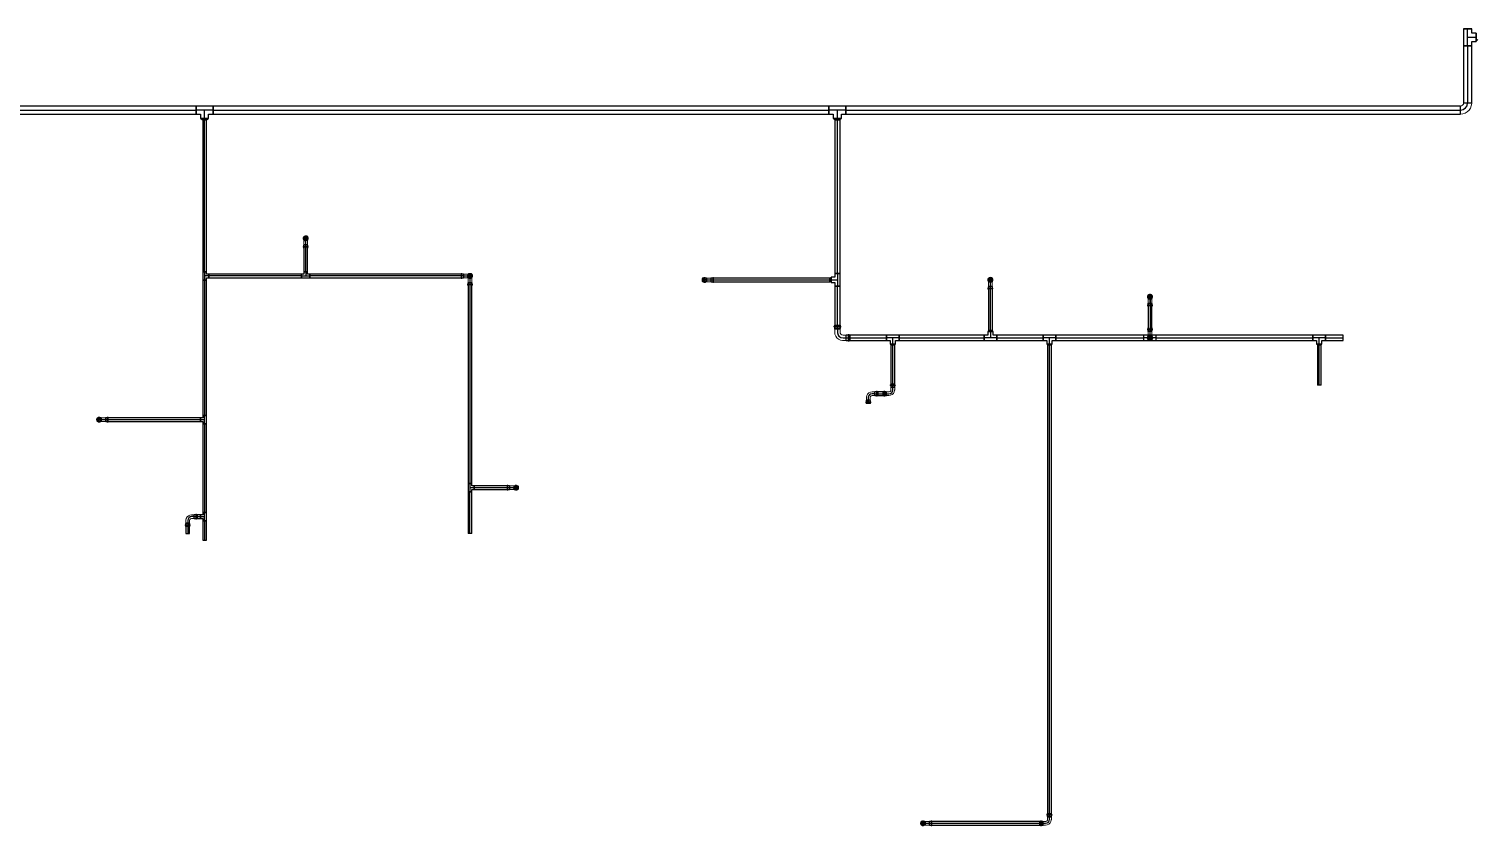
# Model space of a CAD drawing. Header units: inches. Extents: x -3326 to -5, y 8 to 1238.
# Drawn here: x -791 to -276, y 17 to 301 of the extents above; entities that cross this region are included whole.
import ezdxf

# ---------------------------------------------------------------- set-up
doc = ezdxf.new("R2010")
doc.units = ezdxf.units.IN
doc.header["$MEASUREMENT"] = 0
doc.layers.add('P-PIPE', color=3, linetype='Continuous', lineweight=9)
doc.layers.add('X - REF - FP', color=7, linetype='Continuous', true_color=0xb90000)

# ---------------------------------------------------------------- blocks, each defined once
blk = doc.blocks.new('Elbow - Welded - Generic - Standard-1127339-THIRD LEVEL')
at = {"layer": 'P-PIPE'}
for p, q in [((-2.52, -1.44), (-2.52, 1.44)), ((-2.52, 1.44), (-2.52, -1.44)), ((1.44, 2.52), (-1.44, 2.52)), ((-1.44, 2.52), (1.44, 2.52))]:
    blk.add_line(p, q, dxfattribs=at)
at = {"layer": 'P-PIPE', "flags": 128}
for points in [[(-1.44, 2.52), (-1.53, 2.08), (-1.79, 1.72), (-2.18, 1.49), (-2.52, 1.44)], [(-2.52, -1.44), (-1.67, -1.34), (-0.85, -1.07), (-0.12, -0.62), (0.51, -0.03), (0.99, 0.68), (1.3, 1.48), (1.43, 2.33), (1.44, 2.52)]]:
    blk.add_lwpolyline(points, dxfattribs=at)
blk = doc.blocks.new('Victaulic-VicPress316-Elbow 90-45deg Style P568_P571 - Standard-523083-THIRD LEVEL')
at = {"layer": 'P-PIPE'}
for p, q in [((-3178.39, 1232.42), (-3178.39, 1231.96)), ((-3178.39, 1231.67), (-3178.39, 1231.33)), ((-3178.28, 1233.46), (-3178.28, 1232.52)), ((-3178.28, 1232.63), (-3178.28, 1231.33)), ((-3178.28, 1232.52), (-3177.63, 1232.52)), ((-3177.63, 1232.52), (-3178.28, 1232.52)), ((-3177.63, 1234.85), (-3177.63, 1234.85)), ((-3177.63, 1233.46), (-3177.63, 1234.85)), ((-3177.63, 1233.46), (-3177.63, 1232.52)), ((-3177.63, 1232.63), (-3177.63, 1232.63)), ((-3177.63, 1232.63), (-3177.63, 1232.63)), ((-3177.63, 1232.52), (-3176.97, 1232.52)), ((-3176.97, 1232.52), (-3177.63, 1232.52)), ((-3177.63, 1231.96), (-3177.63, 1231.96)), ((-3177.63, 1231.96), (-3177.63, 1231.96)), ((-3177.63, 1231.67), (-3177.63, 1231.67)), ((-3177.63, 1231.67), (-3177.63, 1231.67)), ((-3177.63, 1231.33), (-3177.63, 1231.33)), ((-3177.63, 1231.33), (-3177.63, 1231.33)), ((-3177.63, 1231.33), (-3177.63, 1231.33)), ((-3177.63, 1231.33), (-3177.63, 1231.33)), ((-3176.97, 1232.52), (-3176.97, 1233.46)), ((-3176.97, 1231.33), (-3176.97, 1232.63)), ((-3176.86, 1231.96), (-3176.86, 1232.42)), ((-3176.86, 1231.33), (-3176.86, 1231.67))]:
    blk.add_line(p, q, dxfattribs=at)
at = {"layer": 'P-PIPE', "flags": 128}
for points in [[(-3177.63, 1235.77), (-3178.02, 1235.67), (-3178.34, 1235.42), (-3178.52, 1235.05), (-3178.51, 1234.64), (-3178.32, 1234.27), (-3178, 1234.02), (-3177.63, 1233.94)], [(-3178.39, 1231.67), (-3178.51, 1231.74), (-3178.52, 1231.88), (-3178.41, 1231.96), (-3178.39, 1231.96)], [(-3177.63, 1235.62), (-3177.99, 1235.53), (-3178.27, 1235.28), (-3178.39, 1234.92), (-3178.33, 1234.55), (-3178.1, 1234.25), (-3177.76, 1234.1), (-3177.63, 1234.09)], [(-3178.39, 1232.42), (-3178.3, 1232.62), (-3178.28, 1232.63)], [(-3178.39, 1231.96), (-3178.3, 1231.96), (-3178.05, 1231.96), (-3177.69, 1231.96), (-3177.63, 1231.96)], [(-3177.63, 1231.96), (-3177.99, 1231.96), (-3178.27, 1231.96), (-3178.39, 1231.96), (-3178.39, 1231.96)], [(-3178.39, 1231.67), (-3178.3, 1231.67), (-3178.05, 1231.67), (-3177.69, 1231.67), (-3177.63, 1231.67)], [(-3177.63, 1231.67), (-3177.99, 1231.67), (-3178.27, 1231.67), (-3178.39, 1231.67), (-3178.39, 1231.67)], [(-3178.28, 1234.85), (-3178.28, 1234.76), (-3178.28, 1234.5), (-3178.28, 1234.09), (-3178.28, 1233.61), (-3178.28, 1233.46)], [(-3177.63, 1233.94), (-3177.23, 1234.04), (-3176.91, 1234.29), (-3176.73, 1234.66), (-3176.74, 1235.07), (-3176.93, 1235.44), (-3177.25, 1235.69), (-3177.63, 1235.77)], [(-3177.63, 1234.09), (-3177.26, 1234.18), (-3176.98, 1234.43), (-3176.86, 1234.79), (-3176.92, 1235.16), (-3177.15, 1235.46), (-3177.49, 1235.61), (-3177.63, 1235.62)], [(-3176.86, 1231.96), (-3176.95, 1231.96), (-3177.2, 1231.96), (-3177.56, 1231.96), (-3177.63, 1231.96)], [(-3177.63, 1231.96), (-3177.26, 1231.96), (-3176.98, 1231.96), (-3176.86, 1231.96), (-3176.86, 1231.96)], [(-3176.86, 1231.67), (-3176.95, 1231.67), (-3177.2, 1231.67), (-3177.56, 1231.67), (-3177.63, 1231.67)], [(-3177.63, 1231.67), (-3177.26, 1231.67), (-3176.98, 1231.67), (-3176.86, 1231.67), (-3176.86, 1231.67)], [(-3176.97, 1233.46), (-3176.97, 1233.96), (-3176.97, 1234.39), (-3176.97, 1234.7), (-3176.97, 1234.85), (-3176.97, 1234.85)], [(-3176.97, 1232.63), (-3176.86, 1232.44), (-3176.86, 1232.42)], [(-3176.86, 1231.96), (-3176.74, 1231.9), (-3176.73, 1231.76), (-3176.84, 1231.67), (-3176.86, 1231.67)]]:
    blk.add_lwpolyline(points, dxfattribs=at)
at = {"layer": 'P-PIPE'}
for radius, start, end in [(0.766, 90, 270), (0.766, 90, 270), (0.766, 90, 270), (0.658, 90, 270), (0.657, 90, 270), (0.658, 90, 180), (0.658, 180, 270), (0.767, 270, 90), (0.767, 270, 90), (0.767, 270, 90), (0.658, 270, 90), (0.658, 270, 90), (0.658, 0, 90), (0.658, 270, 0)]:
    blk.add_arc((-3177.63, 1234.85), radius, start, end, dxfattribs=at)
blk = doc.blocks.new('Victaulic-VicPress316-Elbow 90-45deg Style P568_P571 - Standard-V2-THIRD LEVEL')
at = {"layer": 'P-PIPE'}
for p, q in [((-3203.05, 732.49), (-3203.05, 732.49)), ((-3203.05, 732.49), (-3203.05, 731.1)), ((-3203.81, 730.05), (-3203.81, 729.6)), ((-3203.81, 729.31), (-3203.81, 728.97)), ((-3203.7, 731.1), (-3203.7, 730.16)), ((-3203.7, 730.27), (-3203.7, 728.97)), ((-3203.05, 730.16), (-3203.7, 730.16)), ((-3203.7, 730.16), (-3203.05, 730.16)), ((-3203.05, 731.1), (-3203.05, 730.16)), ((-3203.05, 730.27), (-3203.05, 730.27)), ((-3203.05, 730.27), (-3203.05, 730.27)), ((-3202.39, 730.16), (-3203.05, 730.16)), ((-3203.05, 730.16), (-3202.39, 730.16)), ((-3203.05, 729.6), (-3203.05, 729.6)), ((-3203.05, 729.6), (-3203.05, 729.6)), ((-3203.05, 729.31), (-3203.05, 729.31)), ((-3203.05, 729.31), (-3203.05, 729.31)), ((-3203.05, 728.97), (-3203.05, 728.97)), ((-3203.05, 728.97), (-3203.05, 728.97)), ((-3203.05, 728.97), (-3203.05, 728.97)), ((-3203.05, 728.97), (-3203.05, 728.97)), ((-3202.39, 730.16), (-3202.39, 731.1)), ((-3202.39, 728.97), (-3202.39, 730.27)), ((-3202.28, 729.6), (-3202.28, 730.05)), ((-3202.28, 728.97), (-3202.28, 729.31))]:
    blk.add_line(p, q, dxfattribs=at)
at = {"layer": 'P-PIPE', "flags": 128}
for points in [[(-3203.05, 733.4), (-3203.45, 733.31), (-3203.76, 733.05), (-3203.94, 732.68), (-3203.93, 732.27), (-3203.75, 731.91), (-3203.42, 731.66), (-3203.05, 731.58)], [(-3203.05, 733.26), (-3203.41, 733.16), (-3203.69, 732.91), (-3203.81, 732.56), (-3203.75, 732.19), (-3203.52, 731.89), (-3203.18, 731.74), (-3203.05, 731.72)], [(-3203.7, 732.49), (-3203.7, 732.4), (-3203.7, 732.13), (-3203.7, 731.73), (-3203.7, 731.24), (-3203.7, 731.1)], [(-3203.05, 731.58), (-3202.65, 731.67), (-3202.33, 731.93), (-3202.15, 732.3), (-3202.16, 732.71), (-3202.35, 733.07), (-3202.67, 733.32), (-3203.05, 733.4)], [(-3203.05, 731.72), (-3202.68, 731.82), (-3202.41, 732.07), (-3202.28, 732.42), (-3202.34, 732.79), (-3202.57, 733.09), (-3202.91, 733.24), (-3203.05, 733.26)], [(-3202.39, 731.1), (-3202.39, 731.6), (-3202.39, 732.03), (-3202.39, 732.34), (-3202.39, 732.48), (-3202.39, 732.49)], [(-3203.81, 729.31), (-3203.93, 729.38), (-3203.94, 729.51), (-3203.83, 729.6), (-3203.81, 729.6)], [(-3203.81, 730.05), (-3203.72, 730.25), (-3203.7, 730.27)], [(-3203.81, 729.6), (-3203.72, 729.6), (-3203.47, 729.6), (-3203.11, 729.6), (-3203.05, 729.6)], [(-3203.05, 729.6), (-3203.41, 729.6), (-3203.69, 729.6), (-3203.81, 729.6), (-3203.81, 729.6)], [(-3203.81, 729.31), (-3203.72, 729.31), (-3203.47, 729.31), (-3203.11, 729.31), (-3203.05, 729.31)], [(-3203.05, 729.31), (-3203.41, 729.31), (-3203.69, 729.31), (-3203.81, 729.31), (-3203.81, 729.31)], [(-3202.28, 729.6), (-3202.37, 729.6), (-3202.62, 729.6), (-3202.98, 729.6), (-3203.05, 729.6)], [(-3203.05, 729.6), (-3202.68, 729.6), (-3202.41, 729.6), (-3202.28, 729.6), (-3202.28, 729.6)], [(-3202.28, 729.31), (-3202.37, 729.31), (-3202.62, 729.31), (-3202.98, 729.31), (-3203.05, 729.31)], [(-3203.05, 729.31), (-3202.68, 729.31), (-3202.41, 729.31), (-3202.28, 729.31), (-3202.28, 729.31)], [(-3202.39, 730.27), (-3202.28, 730.08), (-3202.28, 730.05)], [(-3202.28, 729.6), (-3202.16, 729.53), (-3202.15, 729.39), (-3202.26, 729.31), (-3202.28, 729.31)]]:
    blk.add_lwpolyline(points, dxfattribs=at)
at = {"layer": 'P-PIPE'}
for radius, start, end in [(0.767, 90, 270), (0.767, 90, 270), (0.767, 90, 270), (0.658, 90, 270), (0.658, 90, 270), (0.658, 90, 180), (0.658, 180, 270), (0.766, 270, 90), (0.766, 270, 90), (0.766, 270, 90), (0.658, 270, 90), (0.657, 270, 90), (0.658, 0, 90), (0.658, 270, 0)]:
    blk.add_arc((-3203.05, 732.49), radius, start, end, dxfattribs=at)
blk = doc.blocks.new('Victaulic-VicPress316-Elbow 90-45deg Style P568_P571 - Standard-V1-THIRD LEVEL')
at = {"layer": 'P-PIPE'}
for p, q in [((-3.18, 0.77), (-3.52, 0.77)), ((-3.52, 0.77), (-3.52, -0.77)), ((-3.52, -0.77), (-3.52, 0.77)), ((-2.22, 0.66), (-3.52, 0.66)), ((-3.52, -0.66), (-3.52, 0.66)), ((-3.52, 0.66), (-3.52, -0.66)), ((-3.18, -0.77), (-3.18, 0.77)), ((-3.18, 0.77), (-3.18, -0.77)), ((-2.44, 0.77), (-2.89, 0.77)), ((-2.89, -0.77), (-2.89, 0.77)), ((-2.89, 0.77), (-2.89, -0.77)), ((-1.39, 0.66), (-2.33, 0.66)), ((-2.33, 0), (-2.33, 0.66)), ((-2.33, 0.66), (-2.33, 0)), ((-2.22, -0.66), (-2.22, 0.66)), ((-2.22, 0.66), (-2.22, -0.66)), ((-0.77, 3.52), (-0.77, 3.18)), ((0.77, 3.52), (-0.77, 3.52)), ((-0.77, 3.52), (0.77, 3.52)), ((-0.77, 3.18), (0.77, 3.18)), ((0.77, 3.18), (-0.77, 3.18)), ((-0.77, 2.89), (-0.77, 2.44)), ((-0.77, 2.89), (0.77, 2.89)), ((0.77, 2.89), (-0.77, 2.89)), ((-0.66, 3.52), (-0.66, 2.22)), ((-0.66, 3.52), (0.66, 3.52)), ((0.66, 3.52), (-0.66, 3.52)), ((-0.66, 2.33), (-0.66, 1.39)), ((0, 2.33), (-0.66, 2.33)), ((-0.66, 2.33), (0, 2.33)), ((-0.66, 2.22), (0.66, 2.22)), ((0.66, 2.22), (-0.66, 2.22)), ((0, 2.33), (0.66, 2.33)), ((0.66, 2.33), (0, 2.33)), ((0, 1.39), (0, 2.33)), ((0.66, 2.22), (0.66, 3.52)), ((0.66, 1.39), (0.66, 2.33)), ((0.77, 3.18), (0.77, 3.52)), ((0.77, 2.44), (0.77, 2.89)), ((-3.52, -0.66), (-2.22, -0.66)), ((-3.52, -0.77), (-3.18, -0.77)), ((-2.89, -0.77), (-2.44, -0.77)), ((-2.33, 0), (-2.33, -0.66)), ((-2.33, -0.66), (-2.33, 0)), ((-1.39, 0), (-2.33, 0)), ((-2.33, -0.66), (-1.39, -0.66))]:
    blk.add_line(p, q, dxfattribs=at)
at = {"layer": 'P-PIPE', "flags": 128}
for points in [[(-3.18, 0.77), (-3.11, 0.89), (-2.98, 0.9), (-2.89, 0.79), (-2.89, 0.77)], [(-3.18, 0.77), (-3.18, 0.67), (-3.18, 0.42), (-3.18, 0.07), (-3.18, -0.3), (-3.18, -0.6), (-3.18, -0.75), (-3.18, -0.77)], [(-3.18, -0.77), (-3.18, -0.67), (-3.18, -0.42), (-3.18, -0.07), (-3.18, 0.3), (-3.18, 0.6), (-3.18, 0.75), (-3.18, 0.77)], [(-2.89, -0.77), (-2.89, -0.67), (-2.89, -0.42), (-2.89, -0.07), (-2.89, 0.3), (-2.89, 0.6), (-2.89, 0.75), (-2.89, 0.77)], [(-2.89, 0.77), (-2.89, 0.67), (-2.89, 0.42), (-2.89, 0.07), (-2.89, -0.3), (-2.89, -0.6), (-2.89, -0.75), (-2.89, -0.77)], [(-2.44, 0.77), (-2.24, 0.68), (-2.22, 0.66)], [(-0.66, 1.39), (-0.75, 1.04), (-1, 0.77), (-1.35, 0.66), (-1.39, 0.66)], [(-1.39, -0.66), (-0.78, -0.56), (-0.23, -0.29), (0.22, 0.13), (0.53, 0.67), (0.65, 1.27), (0.66, 1.39)], [(-0.77, 2.89), (-0.89, 2.96), (-0.9, 3.1), (-0.79, 3.18), (-0.77, 3.18)], [(0.77, 3.18), (0.67, 3.18), (0.42, 3.18), (0.07, 3.18), (-0.3, 3.18), (-0.6, 3.18), (-0.75, 3.18), (-0.77, 3.18)], [(-0.77, 3.18), (-0.67, 3.18), (-0.42, 3.18), (-0.07, 3.18), (0.3, 3.18), (0.6, 3.18), (0.75, 3.18), (0.77, 3.18)], [(-0.77, 2.89), (-0.67, 2.89), (-0.42, 2.89), (-0.07, 2.89), (0.3, 2.89), (0.6, 2.89), (0.75, 2.89), (0.77, 2.89)], [(0.77, 2.89), (0.67, 2.89), (0.42, 2.89), (0.07, 2.89), (-0.3, 2.89), (-0.6, 2.89), (-0.75, 2.89), (-0.77, 2.89)], [(-0.66, 2.22), (-0.77, 2.41), (-0.77, 2.44)], [(0.77, 2.44), (0.68, 2.24), (0.66, 2.22)], [(0.77, 3.18), (0.89, 3.11), (0.9, 2.98), (0.79, 2.89), (0.77, 2.89)], [(-2.89, -0.77), (-2.96, -0.89), (-3.1, -0.9), (-3.18, -0.79), (-3.18, -0.77)], [(-2.22, -0.66), (-2.41, -0.77), (-2.44, -0.77)]]:
    blk.add_lwpolyline(points, dxfattribs=at)
at = {"layer": 'P-PIPE'}
blk.add_arc((-1.39, 1.39), 1.39, 270, 0, dxfattribs=at)
blk = doc.blocks.new('Victaulic-VicPress316-Elbow 90-45deg Style P568_P571 - Standard-1125944-THIRD LEVEL')
at = {"layer": 'P-PIPE'}
for p, q in [((-4.17, 1.06), (-4.55, 1.06)), ((-4.55, 1.06), (-4.55, -1.06)), ((-4.55, -1.06), (-4.55, 1.06)), ((-3.07, 0.95), (-4.55, 0.95)), ((-4.55, -0.95), (-4.55, 0.95)), ((-4.55, 0.95), (-4.55, -0.95)), ((-4.17, -1.06), (-4.17, 1.06)), ((-4.17, 1.06), (-4.17, -1.06)), ((-3.29, 1.06), (-3.85, 1.06)), ((-3.85, -1.06), (-3.85, 1.06)), ((-3.85, 1.06), (-3.85, -1.06)), ((-2.02, 0.95), (-3.18, 0.95)), ((-3.18, 0), (-3.18, 0.95)), ((-3.18, 0.95), (-3.18, 0)), ((-3.07, -0.95), (-3.07, 0.95)), ((-3.07, 0.95), (-3.07, -0.95)), ((-1.06, 4.55), (-1.06, 4.17)), ((1.06, 4.55), (-1.06, 4.55)), ((-1.06, 4.55), (1.06, 4.55)), ((-1.06, 4.17), (1.06, 4.17)), ((1.06, 4.17), (-1.06, 4.17)), ((-1.06, 3.85), (-1.06, 3.29)), ((-1.06, 3.85), (1.06, 3.85)), ((1.06, 3.85), (-1.06, 3.85)), ((-0.95, 4.55), (-0.95, 3.07)), ((-0.95, 4.55), (0.95, 4.55)), ((0.95, 4.55), (-0.95, 4.55)), ((-0.95, 3.18), (-0.95, 2.02)), ((0, 3.18), (-0.95, 3.18)), ((-0.95, 3.18), (0, 3.18)), ((-0.95, 3.07), (0.95, 3.07)), ((0.95, 3.07), (-0.95, 3.07)), ((0, 3.18), (0.95, 3.18)), ((0.95, 3.18), (0, 3.18)), ((0, 2.02), (0, 3.18)), ((0.95, 3.07), (0.95, 4.55)), ((0.95, 2.02), (0.95, 3.18)), ((1.06, 4.17), (1.06, 4.55)), ((1.06, 3.29), (1.06, 3.85)), ((-4.55, -0.95), (-3.07, -0.95)), ((-4.55, -1.06), (-4.17, -1.06)), ((-3.85, -1.06), (-3.29, -1.06)), ((-3.18, 0), (-3.18, -0.95)), ((-3.18, -0.95), (-3.18, 0)), ((-2.02, 0), (-3.18, 0)), ((-3.18, -0.95), (-2.02, -0.95))]:
    blk.add_line(p, q, dxfattribs=at)
at = {"layer": 'P-PIPE', "flags": 128}
for points in [[(-4.17, 1.06), (-4.1, 1.2), (-3.94, 1.21), (-3.85, 1.08), (-3.85, 1.06)], [(-4.17, 1.06), (-4.17, 0.97), (-4.17, 0.71), (-4.17, 0.32), (-4.17, -0.12), (-4.17, -0.54), (-4.17, -0.86), (-4.17, -1.04), (-4.17, -1.06)], [(-4.17, -1.06), (-4.17, -0.97), (-4.17, -0.71), (-4.17, -0.32), (-4.17, 0.12), (-4.17, 0.54), (-4.17, 0.86), (-4.17, 1.04), (-4.17, 1.06)], [(-3.85, -1.06), (-3.85, -0.97), (-3.85, -0.71), (-3.85, -0.32), (-3.85, 0.12), (-3.85, 0.54), (-3.85, 0.86), (-3.85, 1.04), (-3.85, 1.06)], [(-3.85, 1.06), (-3.85, 0.97), (-3.85, 0.71), (-3.85, 0.32), (-3.85, -0.12), (-3.85, -0.54), (-3.85, -0.86), (-3.85, -1.04), (-3.85, -1.06)], [(-3.29, 1.06), (-3.09, 0.97), (-3.07, 0.95)], [(-0.95, 2.02), (-1.04, 1.58), (-1.3, 1.22), (-1.69, 1), (-2.02, 0.95)], [(-2.02, -0.95), (-1.28, -0.86), (-0.59, -0.58), (0.02, -0.15), (0.49, 0.43), (0.81, 1.1), (0.94, 1.83), (0.95, 2.02)], [(-1.06, 3.85), (-1.2, 3.92), (-1.21, 4.08), (-1.08, 4.17), (-1.06, 4.17)], [(1.06, 4.17), (0.97, 4.17), (0.71, 4.17), (0.32, 4.17), (-0.12, 4.17), (-0.54, 4.17), (-0.86, 4.17), (-1.04, 4.17), (-1.06, 4.17)], [(-1.06, 4.17), (-0.97, 4.17), (-0.71, 4.17), (-0.32, 4.17), (0.12, 4.17), (0.54, 4.17), (0.86, 4.17), (1.04, 4.17), (1.06, 4.17)], [(-1.06, 3.85), (-0.97, 3.85), (-0.71, 3.85), (-0.32, 3.85), (0.12, 3.85), (0.54, 3.85), (0.86, 3.85), (1.04, 3.85), (1.06, 3.85)], [(1.06, 3.85), (0.97, 3.85), (0.71, 3.85), (0.32, 3.85), (-0.12, 3.85), (-0.54, 3.85), (-0.86, 3.85), (-1.04, 3.85), (-1.06, 3.85)], [(-0.95, 3.07), (-1.06, 3.26), (-1.06, 3.29)], [(1.06, 3.29), (0.97, 3.09), (0.95, 3.07)], [(1.06, 4.17), (1.2, 4.1), (1.21, 3.94), (1.08, 3.85), (1.06, 3.85)], [(-3.85, -1.06), (-3.92, -1.2), (-4.08, -1.21), (-4.17, -1.08), (-4.17, -1.06)], [(-3.07, -0.95), (-3.26, -1.06), (-3.29, -1.06)]]:
    blk.add_lwpolyline(points, dxfattribs=at)
at = {"layer": 'P-PIPE'}
blk.add_arc((-2.02, 2.02), 2.02, 270, 0, dxfattribs=at)
blk = doc.blocks.new('Transition - Generic - Plumbing-CW-1022941-THIRD LEVEL')
at = {"layer": 'P-PIPE'}
for radius, start, end in [(0.8125, 0, 180), (0.5625, 0, 180), (0.8125, 180, 0), (0.5625, 180, 0)]:
    blk.add_arc((-2759.501061, 1029.409433), radius, start, end, dxfattribs=at)

msp = doc.modelspace()

# ---------------------------------------------------------------- linework, layer by layer
at = {"layer": 'X - REF - FP'}
for p, q in [((-280.44, 300.85), (-280.44, 294.87)), ((-277.56, 300.85), (-280.44, 300.85)), ((-280.44, 300.85), (-277.56, 300.85)), ((-279, 294.87), (-279, 300.85)), ((-277.56, 299.3), (-277.56, 300.85)), ((-276.01, 299.3), (-277.56, 299.3)), ((-276.01, 296.42), (-276.01, 299.3)), ((-276.01, 299.3), (-276.01, 296.42)), ((-280.44, 294.87), (-280.44, 274.52)), ((-280.44, 294.87), (-277.56, 294.87)), ((-277.56, 294.87), (-280.44, 294.87)), ((-280.44, 294.87), (-277.56, 294.87)), ((-276.01, 297.86), (-279, 297.86)), ((-279, 294.87), (-279, 274.52)), ((-279, 294.87), (-279, 274.52)), ((-277.56, 294.87), (-277.56, 296.42)), ((-277.56, 296.42), (-276.01, 296.42)), ((-277.56, 274.52), (-277.56, 294.87)), ((-276.01, 296.55), (-275.35, 297.05)), ((-731.48, 273.44), (-948.63, 273.44)), ((-725.49, 273.44), (-731.48, 273.44)), ((-731.48, 270.56), (-731.48, 273.44)), ((-731.48, 273.44), (-731.48, 270.56)), ((-731.48, 270.56), (-731.48, 273.44)), ((-725.49, 270.56), (-725.49, 273.44)), ((-725.49, 273.44), (-725.49, 270.56)), ((-506.3, 273.44), (-725.49, 273.44)), ((-725.49, 270.56), (-725.49, 273.44)), ((-500.31, 273.44), (-506.3, 273.44)), ((-506.3, 270.56), (-506.3, 273.44)), ((-506.3, 273.44), (-506.3, 270.56)), ((-506.3, 270.56), (-506.3, 273.44)), ((-281.52, 273.44), (-500.31, 273.44)), ((-500.31, 270.56), (-500.31, 273.44)), ((-500.31, 270.56), (-500.31, 273.44)), ((-500.31, 273.44), (-500.31, 270.56)), ((-281.52, 270.56), (-281.52, 273.44)), ((-280.44, 274.52), (-277.56, 274.52)), ((-948.63, 272), (-731.48, 272)), ((-948.63, 272), (-731.48, 272)), ((-948.63, 270.56), (-731.48, 270.56)), ((-725.49, 272), (-731.48, 272)), ((-731.48, 270.56), (-729.92, 270.56)), ((-729.92, 270.56), (-729.92, 269.01)), ((-727.05, 269.01), (-729.92, 269.01)), ((-729.92, 269.01), (-727.05, 269.01)), ((-729.8, 269.01), (-729.05, 268.35)), ((-729.14, 268.35), (-729.14, 214.49)), ((-727.83, 268.35), (-729.14, 268.35)), ((-728.49, 269.01), (-728.49, 272)), ((-728.49, 269.01), (-728.49, 268.35)), ((-728.49, 214.49), (-728.49, 268.35)), ((-728.49, 214.49), (-728.49, 268.35)), ((-727.92, 268.35), (-727.17, 269.01)), ((-727.83, 214.49), (-727.83, 268.35)), ((-727.05, 270.56), (-725.49, 270.56)), ((-727.05, 269.01), (-727.05, 270.56)), ((-725.49, 272), (-506.3, 272)), ((-725.49, 272), (-506.3, 272)), ((-725.49, 270.56), (-506.3, 270.56)), ((-500.31, 272), (-506.3, 272)), ((-506.3, 270.56), (-504.74, 270.56)), ((-504.74, 270.56), (-504.74, 269.01)), ((-501.87, 269.01), (-504.74, 269.01)), ((-504.74, 269.01), (-501.87, 269.01)), ((-504.62, 269.01), (-504.12, 268.35)), ((-504.25, 268.35), (-504.25, 213.83)), ((-502.35, 268.35), (-504.25, 268.35)), ((-503.3, 269.01), (-503.3, 272)), ((-503.3, 269.01), (-503.3, 268.35)), ((-503.3, 213.83), (-503.3, 268.35)), ((-503.3, 213.83), (-503.3, 268.35)), ((-502.49, 268.35), (-501.99, 269.01)), ((-502.35, 213.83), (-502.35, 268.35)), ((-501.87, 270.56), (-500.31, 270.56)), ((-501.87, 269.01), (-501.87, 270.56)), ((-500.31, 272), (-281.52, 272)), ((-500.31, 272), (-281.52, 272)), ((-500.31, 270.56), (-281.52, 270.56)), ((-692.49, 225.36), (-692.49, 227.36)), ((-693.49, 226.36), (-691.49, 226.36)), ((-693.14, 224.03), (-693.14, 214.49)), ((-691.83, 224.03), (-693.14, 224.03)), ((-692.49, 224.97), (-692.49, 226.36)), ((-692.49, 224.03), (-692.49, 224.97)), ((-692.49, 214.49), (-692.49, 224.03)), ((-692.49, 214.49), (-692.49, 224.03)), ((-691.83, 214.49), (-691.83, 224.03)), ((-727.83, 214.49), (-729.14, 214.49)), ((-729.14, 214.49), (-729.14, 211.49)), ((-727.83, 214.49), (-729.14, 214.49)), ((-729.14, 214.49), (-727.83, 214.49)), ((-727.83, 211.49), (-729.14, 211.49)), ((-729.14, 211.49), (-727.83, 211.49)), ((-729.14, 211.49), (-729.14, 163.36)), ((-729.14, 211.49), (-727.83, 211.49)), ((-728.49, 214.49), (-728.49, 211.49)), ((-726.99, 212.99), (-728.49, 212.99)), ((-728.49, 211.49), (-728.49, 163.36)), ((-728.49, 211.49), (-728.49, 163.36)), ((-727.83, 213.65), (-727.83, 214.49)), ((-726.99, 213.65), (-727.83, 213.65)), ((-727.83, 211.49), (-727.83, 212.33)), ((-727.83, 212.33), (-726.99, 212.33)), ((-727.83, 163.36), (-727.83, 211.49)), ((-693.98, 213.65), (-726.99, 213.65)), ((-726.99, 213.65), (-726.99, 212.33)), ((-726.99, 213.65), (-726.99, 212.33)), ((-726.99, 212.33), (-726.99, 213.65)), ((-693.98, 212.99), (-726.99, 212.99)), ((-693.98, 212.99), (-726.99, 212.99)), ((-726.99, 212.33), (-693.98, 212.33)), ((-693.98, 213.65), (-693.98, 212.33)), ((-693.14, 213.65), (-693.98, 213.65)), ((-693.98, 213.65), (-693.98, 212.33)), ((-693.98, 212.33), (-693.98, 213.65)), ((-693.98, 212.99), (-690.99, 212.99)), ((-693.98, 212.33), (-690.99, 212.33)), ((-691.83, 214.49), (-693.14, 214.49)), ((-693.14, 214.49), (-693.14, 213.65)), ((-693.14, 214.49), (-691.83, 214.49)), ((-691.83, 214.49), (-693.14, 214.49)), ((-692.49, 214.49), (-692.49, 212.99)), ((-691.83, 213.65), (-691.83, 214.49)), ((-690.99, 213.65), (-691.83, 213.65)), ((-690.99, 213.65), (-690.99, 212.33)), ((-690.99, 212.33), (-690.99, 213.65)), ((-636.37, 213.65), (-690.99, 213.65)), ((-690.99, 213.65), (-690.99, 212.33)), ((-636.37, 212.99), (-690.99, 212.99)), ((-636.37, 212.99), (-690.99, 212.99)), ((-690.99, 212.33), (-636.37, 212.33)), ((-636.37, 213.65), (-636.37, 212.33)), ((-636.37, 212.99), (-635.44, 212.99)), ((-635.44, 212.99), (-634.04, 212.99)), ((-635.04, 212.99), (-633.04, 212.99)), ((-634.04, 211.99), (-634.04, 213.99)), ((-634.04, 212.99), (-634.04, 211.6)), ((-634.04, 211.6), (-634.04, 210.66)), ((-634.04, 211.6), (-634.04, 209.47)), ((-551.56, 211.58), (-549.56, 211.58)), ((-550.56, 210.58), (-550.56, 212.58)), ((-550.56, 211.58), (-549.17, 211.58)), ((-549.17, 211.58), (-548.23, 211.58)), ((-549.17, 211.58), (-547.04, 211.58)), ((-505.95, 212.24), (-548.23, 212.24)), ((-548.23, 210.93), (-548.23, 212.24)), ((-548.23, 211.58), (-505.95, 211.58)), ((-548.23, 211.58), (-505.95, 211.58)), ((-505.55, 212.4), (-505.95, 212.15)), ((-505.95, 210.93), (-505.95, 212.24)), ((-505.55, 211.58), (-505.95, 211.58)), ((-504.25, 212.54), (-505.55, 212.54)), ((-505.55, 212.54), (-505.55, 210.63)), ((-505.55, 210.63), (-505.55, 212.54)), ((-505.55, 211.58), (-503.3, 211.58)), ((-502.35, 213.83), (-504.25, 213.83)), ((-504.25, 213.83), (-504.25, 212.54)), ((-504.25, 213.83), (-502.35, 213.83)), ((-502.35, 213.83), (-504.25, 213.83)), ((-503.3, 213.83), (-503.3, 209.34)), ((-502.35, 209.34), (-502.35, 213.83)), ((-449.81, 211.58), (-447.81, 211.58)), ((-448.81, 210.58), (-448.81, 212.58)), ((-448.81, 210.19), (-448.81, 211.58)), ((-634.7, 210.66), (-634.7, 139.15)), ((-634.7, 210.66), (-633.39, 210.66)), ((-634.04, 210.66), (-634.04, 139.15)), ((-634.04, 210.66), (-634.04, 139.15)), ((-633.39, 139.15), (-633.39, 210.66)), ((-548.23, 210.93), (-505.95, 210.93)), ((-505.95, 211.02), (-505.55, 210.77)), ((-505.55, 210.63), (-504.25, 210.63)), ((-504.25, 210.63), (-504.25, 209.34)), ((-504.25, 209.34), (-502.35, 209.34)), ((-502.35, 209.34), (-504.25, 209.34)), ((-504.25, 209.34), (-504.25, 194.14)), ((-502.35, 209.34), (-504.25, 209.34)), ((-503.3, 194.14), (-503.3, 209.34)), ((-503.3, 194.14), (-503.3, 209.34)), ((-502.35, 194.14), (-502.35, 209.34)), ((-449.47, 209.25), (-449.47, 193.61)), ((-448.15, 209.25), (-449.47, 209.25)), ((-448.81, 209.25), (-448.81, 210.19)), ((-448.81, 193.61), (-448.81, 209.25)), ((-448.81, 193.61), (-448.81, 209.25)), ((-448.15, 193.61), (-448.15, 209.25)), ((-392.04, 204.58), (-392.04, 206.58)), ((-393.04, 205.58), (-391.04, 205.58)), ((-392.7, 203.25), (-392.7, 193.29)), ((-392.7, 203.25), (-391.39, 203.25)), ((-392.04, 205.58), (-392.04, 204.19)), ((-392.04, 204.19), (-392.04, 203.25)), ((-392.04, 204.19), (-392.04, 202.06)), ((-392.04, 203.25), (-392.04, 193.29)), ((-392.04, 203.25), (-392.04, 193.29)), ((-391.39, 193.29), (-391.39, 203.25)), ((-502.35, 194.14), (-504.25, 194.14)), ((-503.3, 194.14), (-503.3, 192.97)), ((-501.29, 190.96), (-500.12, 190.96)), ((-501.29, 190.96), (-498.75, 190.96)), ((-485.8, 191.91), (-500.12, 191.91)), ((-500.12, 190.01), (-500.12, 191.91)), ((-500.12, 190.96), (-485.8, 190.96)), ((-500.12, 190.96), (-485.8, 190.96)), ((-481.32, 191.91), (-485.8, 191.91)), ((-485.8, 190.01), (-485.8, 191.91)), ((-485.8, 191.91), (-485.8, 190.01)), ((-485.8, 190.01), (-485.8, 191.91)), ((-481.32, 190.96), (-485.8, 190.96)), ((-483.56, 188.72), (-483.56, 190.96)), ((-481.32, 190.01), (-481.32, 191.91)), ((-481.32, 191.91), (-481.32, 190.01)), ((-451.05, 191.91), (-481.32, 191.91)), ((-481.32, 190.01), (-481.32, 191.91)), ((-481.32, 190.96), (-451.05, 190.96)), ((-481.32, 190.96), (-451.05, 190.96)), ((-449.76, 191.91), (-451.05, 191.91)), ((-451.05, 191.91), (-451.05, 190.01)), ((-451.05, 190.01), (-451.05, 191.91)), ((-451.05, 190.01), (-451.05, 191.91)), ((-446.57, 190.96), (-451.05, 190.96)), ((-449.76, 193.2), (-449.76, 191.91)), ((-447.86, 193.2), (-449.76, 193.2)), ((-449.76, 193.2), (-447.86, 193.2)), ((-449.37, 193.61), (-449.62, 193.2)), ((-448.15, 193.61), (-449.47, 193.61)), ((-448.81, 193.2), (-448.81, 193.61)), ((-448.81, 193.2), (-448.81, 190.96)), ((-448, 193.2), (-448.25, 193.61)), ((-447.86, 191.91), (-447.86, 193.2)), ((-446.57, 191.91), (-447.86, 191.91)), ((-446.57, 191.91), (-446.57, 190.01)), ((-446.57, 190.01), (-446.57, 191.91)), ((-430.05, 191.91), (-446.57, 191.91)), ((-446.57, 190.01), (-446.57, 191.91)), ((-446.57, 190.96), (-430.05, 190.96)), ((-446.57, 190.96), (-430.05, 190.96)), ((-425.57, 191.91), (-430.05, 191.91)), ((-430.05, 190.01), (-430.05, 191.91)), ((-430.05, 191.91), (-430.05, 190.01)), ((-430.05, 190.01), (-430.05, 191.91)), ((-425.57, 190.96), (-430.05, 190.96)), ((-427.81, 188.72), (-427.81, 190.96)), ((-425.57, 190.01), (-425.57, 191.91)), ((-425.57, 191.91), (-425.57, 190.01)), ((-394.29, 191.91), (-425.57, 191.91)), ((-425.57, 190.01), (-425.57, 191.91)), ((-425.57, 190.96), (-394.29, 190.96)), ((-425.57, 190.96), (-394.29, 190.96)), ((-389.8, 191.91), (-394.29, 191.91)), ((-394.29, 190.01), (-394.29, 191.91)), ((-389.8, 190.96), (-394.29, 190.96)), ((-393.04, 190.96), (-391.04, 190.96)), ((-392.7, 193.29), (-391.39, 193.29)), ((-392.04, 192.35), (-392.04, 194.48)), ((-392.04, 192.35), (-392.04, 193.29)), ((-392.04, 190.96), (-392.04, 192.35)), ((-392.04, 189.96), (-392.04, 191.96)), ((-334.05, 191.91), (-389.8, 191.91)), ((-389.8, 190.01), (-389.8, 191.91)), ((-389.8, 190.96), (-334.05, 190.96)), ((-389.8, 190.96), (-334.05, 190.96)), ((-329.57, 191.91), (-334.05, 191.91)), ((-334.05, 190.01), (-334.05, 191.91)), ((-334.05, 191.91), (-334.05, 190.01)), ((-334.05, 190.01), (-334.05, 191.91)), ((-329.57, 190.96), (-334.05, 190.96)), ((-331.81, 188.72), (-331.81, 190.96)), ((-323.31, 191.91), (-329.57, 191.91)), ((-329.57, 190.01), (-329.57, 191.91)), ((-329.57, 190.01), (-329.57, 191.91)), ((-329.57, 191.91), (-329.57, 190.01)), ((-329.57, 190.96), (-323.31, 190.96)), ((-329.57, 190.96), (-323.31, 190.96)), ((-323.31, 190.01), (-323.31, 191.91)), ((-500.12, 190.01), (-485.8, 190.01)), ((-485.8, 190.01), (-484.51, 190.01)), ((-484.51, 190.01), (-484.51, 188.72)), ((-482.61, 188.72), (-484.51, 188.72)), ((-484.51, 188.72), (-482.61, 188.72)), ((-484.37, 188.72), (-484.12, 188.31)), ((-484.22, 188.31), (-484.22, 173.41)), ((-482.9, 188.31), (-484.22, 188.31)), ((-483.56, 188.72), (-483.56, 188.31)), ((-483.56, 173.41), (-483.56, 188.31)), ((-483.56, 173.41), (-483.56, 188.31)), ((-483, 188.31), (-482.75, 188.72)), ((-482.9, 173.41), (-482.9, 188.31)), ((-482.61, 190.01), (-481.32, 190.01)), ((-482.61, 188.72), (-482.61, 190.01)), ((-481.32, 190.01), (-451.05, 190.01)), ((-451.05, 190.01), (-446.57, 190.01)), ((-446.57, 190.01), (-430.05, 190.01)), ((-430.05, 190.01), (-428.76, 190.01)), ((-428.76, 190.01), (-428.76, 188.72)), ((-426.86, 188.72), (-428.76, 188.72)), ((-428.76, 188.72), (-426.86, 188.72)), ((-428.62, 188.72), (-428.37, 188.31)), ((-428.47, 188.31), (-428.47, 20.61)), ((-427.15, 188.31), (-428.47, 188.31)), ((-427.81, 188.72), (-427.81, 188.31)), ((-427.81, 20.61), (-427.81, 188.31)), ((-427.81, 20.61), (-427.81, 188.31)), ((-427.25, 188.31), (-427, 188.72)), ((-427.15, 20.61), (-427.15, 188.31)), ((-426.86, 190.01), (-425.57, 190.01)), ((-426.86, 188.72), (-426.86, 190.01)), ((-425.57, 190.01), (-394.29, 190.01)), ((-394.29, 190.01), (-389.8, 190.01)), ((-389.8, 190.01), (-334.05, 190.01)), ((-334.05, 190.01), (-332.76, 190.01)), ((-332.76, 190.01), (-332.76, 188.72)), ((-330.86, 188.72), (-332.76, 188.72)), ((-332.76, 188.72), (-330.86, 188.72)), ((-332.62, 188.72), (-332.37, 188.31)), ((-332.47, 188.31), (-332.47, 174.08)), ((-331.15, 188.31), (-332.47, 188.31)), ((-331.81, 188.72), (-331.81, 188.31)), ((-331.81, 174.08), (-331.81, 188.31)), ((-331.81, 174.08), (-331.81, 188.31)), ((-331.25, 188.31), (-331, 188.72)), ((-331.15, 174.08), (-331.15, 188.31)), ((-330.86, 190.01), (-329.57, 190.01)), ((-330.86, 188.72), (-330.86, 190.01)), ((-329.57, 190.01), (-323.31, 190.01)), ((-489.98, 171.08), (-490.92, 171.08)), ((-485.89, 171.74), (-489.98, 171.74)), ((-489.98, 170.43), (-489.98, 171.74)), ((-489.98, 171.08), (-485.89, 171.08)), ((-489.98, 171.08), (-485.89, 171.08)), ((-489.98, 170.43), (-485.89, 170.43)), ((-485.89, 170.43), (-485.89, 171.74)), ((-485.89, 171.08), (-484.95, 171.08)), ((-482.9, 173.41), (-484.22, 173.41)), ((-483.56, 172.48), (-483.56, 174.6)), ((-483.56, 172.48), (-483.56, 173.41)), ((-331.15, 174.08), (-332.47, 174.08)), ((-492.97, 168.75), (-492.97, 168.08)), ((-491.65, 168.75), (-492.97, 168.75)), ((-491.65, 168.08), (-492.97, 168.08)), ((-492.31, 169.69), (-492.31, 168.75)), ((-492.31, 169.69), (-492.31, 167.56)), ((-492.31, 168.08), (-492.31, 168.75)), ((-492.31, 168.08), (-492.31, 168.75)), ((-491.65, 168.08), (-491.65, 168.75)), ((-766.99, 161.86), (-764.99, 161.86)), ((-765.99, 160.86), (-765.99, 162.86)), ((-765.99, 161.86), (-764.59, 161.86)), ((-764.59, 161.86), (-763.66, 161.86)), ((-764.59, 161.86), (-762.47, 161.86)), ((-729.98, 162.52), (-763.66, 162.52)), ((-763.66, 161.21), (-763.66, 162.52)), ((-763.66, 161.86), (-729.98, 161.86)), ((-763.66, 161.86), (-729.98, 161.86)), ((-763.66, 161.21), (-729.98, 161.21)), ((-729.98, 161.21), (-729.98, 162.52)), ((-729.14, 162.52), (-729.98, 162.52)), ((-729.98, 161.21), (-729.98, 162.52)), ((-729.98, 162.52), (-729.98, 161.21)), ((-729.98, 161.86), (-728.49, 161.86)), ((-729.98, 161.21), (-729.14, 161.21)), ((-729.14, 163.36), (-729.14, 162.52)), ((-729.14, 163.36), (-727.83, 163.36)), ((-727.83, 163.36), (-729.14, 163.36)), ((-729.14, 163.36), (-727.83, 163.36)), ((-729.14, 161.21), (-729.14, 160.37)), ((-729.14, 160.37), (-727.83, 160.37)), ((-727.83, 160.37), (-729.14, 160.37)), ((-729.14, 160.37), (-729.14, 128.86)), ((-729.14, 160.37), (-727.83, 160.37)), ((-728.49, 160.37), (-728.49, 163.36)), ((-728.49, 160.37), (-728.49, 128.86)), ((-728.49, 160.37), (-728.49, 128.86)), ((-727.83, 160.37), (-727.83, 163.36)), ((-727.83, 128.86), (-727.83, 160.37)), ((-634.7, 139.15), (-633.39, 139.15)), ((-634.7, 139.15), (-634.7, 136.16)), ((-633.39, 139.15), (-634.7, 139.15)), ((-634.7, 139.15), (-633.39, 139.15)), ((-634.04, 139.15), (-634.04, 136.16)), ((-633.39, 138.31), (-633.39, 139.15)), ((-633.39, 136.16), (-634.7, 136.16)), ((-634.7, 136.16), (-633.39, 136.16)), ((-634.7, 136.16), (-634.7, 121.36)), ((-633.39, 136.16), (-634.7, 136.16)), ((-632.55, 137.66), (-634.04, 137.66)), ((-634.04, 121.36), (-634.04, 136.16)), ((-634.04, 121.36), (-634.04, 136.16)), ((-632.55, 138.31), (-633.39, 138.31)), ((-633.39, 136.16), (-633.39, 137)), ((-633.39, 137), (-632.55, 137)), ((-633.39, 121.36), (-633.39, 136.16)), ((-619.96, 138.31), (-632.55, 138.31)), ((-632.55, 138.31), (-632.55, 137)), ((-632.55, 138.31), (-632.55, 137)), ((-632.55, 137), (-632.55, 138.31)), ((-619.96, 137.66), (-632.55, 137.66)), ((-619.96, 137.66), (-632.55, 137.66)), ((-632.55, 137), (-619.96, 137)), ((-619.02, 137.66), (-621.15, 137.66)), ((-619.96, 138.31), (-619.96, 137)), ((-619.02, 137.66), (-619.96, 137.66)), ((-617.63, 137.66), (-619.02, 137.66)), ((-618.63, 137.66), (-616.63, 137.66)), ((-617.63, 136.66), (-617.63, 138.66)), ((-729.14, 128.86), (-729.14, 128.02)), ((-729.14, 128.86), (-727.83, 128.86)), ((-727.83, 128.86), (-729.14, 128.86)), ((-729.14, 128.86), (-727.83, 128.86)), ((-728.49, 125.87), (-728.49, 128.86)), ((-727.83, 125.87), (-727.83, 128.86)), ((-735.14, 125.03), (-735.14, 121.36)), ((-735.14, 125.03), (-733.83, 125.03)), ((-734.49, 125.97), (-734.49, 125.03)), ((-734.49, 125.97), (-734.49, 123.84)), ((-734.49, 125.03), (-734.49, 121.36)), ((-734.49, 125.03), (-734.49, 121.36)), ((-733.83, 121.36), (-733.83, 125.03)), ((-732.16, 127.36), (-733.09, 127.36)), ((-729.98, 128.02), (-732.16, 128.02)), ((-732.16, 126.71), (-732.16, 128.02)), ((-732.16, 127.36), (-729.98, 127.36)), ((-732.16, 127.36), (-729.98, 127.36)), ((-732.16, 126.71), (-729.98, 126.71)), ((-729.98, 126.71), (-729.98, 128.02)), ((-729.14, 128.02), (-729.98, 128.02)), ((-729.98, 126.71), (-729.98, 128.02)), ((-729.98, 128.02), (-729.98, 126.71)), ((-729.98, 127.36), (-728.49, 127.36)), ((-729.98, 126.71), (-729.14, 126.71)), ((-729.14, 126.71), (-729.14, 125.87)), ((-729.14, 125.87), (-729.14, 119)), ((-729.14, 125.87), (-727.83, 125.87)), ((-729.14, 125.87), (-727.83, 125.87)), ((-727.83, 125.87), (-729.14, 125.87)), ((-728.49, 125.87), (-728.49, 119)), ((-728.49, 125.87), (-728.49, 119)), ((-727.83, 119), (-727.83, 125.87)), ((-735.14, 121.36), (-733.83, 121.36)), ((-729.14, 119), (-727.83, 119)), ((-633.39, 121.36), (-634.7, 121.36)), ((-427.15, 20.61), (-428.47, 20.61)), ((-427.81, 19.68), (-427.81, 21.8)), ((-427.81, 19.68), (-427.81, 20.61)), ((-473.81, 18.28), (-471.81, 18.28)), ((-472.81, 17.28), (-472.81, 19.28)), ((-472.81, 18.28), (-471.42, 18.28)), ((-471.42, 18.28), (-470.48, 18.28)), ((-471.42, 18.28), (-469.29, 18.28)), ((-430.14, 18.94), (-470.48, 18.94)), ((-470.48, 17.63), (-470.48, 18.94)), ((-470.48, 18.28), (-430.14, 18.28)), ((-470.48, 18.28), (-430.14, 18.28)), ((-470.48, 17.63), (-430.14, 17.63)), ((-430.14, 17.63), (-430.14, 18.94)), ((-430.14, 18.28), (-429.2, 18.28))]:
    msp.add_line(p, q, dxfattribs=at)
for centre, radius, start, end in [((-281.52, 274.52), 2.52, 270, 0), ((-692.49, 226.36), 0.658, 0, 180), ((-692.49, 226.69), 0.329, 270, 90), ((-692.49, 226.36), 0.658, 180, 0), ((-692.49, 226.04), 0.329, 90, 270), ((-634.04, 212.99), 0.658, 0, 180), ((-634.04, 212.99), 0.658, 180, 0), ((-634.04, 212.66), 0.329, 90, 270), ((-634.04, 213.32), 0.329, 270, 90), ((-550.56, 211.58), 0.658, 0, 180), ((-550.56, 211.58), 0.658, 180, 0), ((-550.56, 211.26), 0.329, 90, 270), ((-550.56, 211.91), 0.329, 270, 90), ((-448.81, 211.58), 0.657, 0, 180), ((-448.81, 211.58), 0.658, 180, 0), ((-448.81, 211.26), 0.329, 90, 270), ((-448.81, 211.91), 0.329, 270, 90), ((-392.04, 205.58), 0.657, 0, 180), ((-392.04, 205.91), 0.329, 270, 90), ((-392.04, 205.58), 0.658, 180, 0), ((-392.04, 205.26), 0.329, 90, 270), ((-501.29, 192.97), 2.02, 180, 270), ((-392.04, 190.96), 0.951, 0, 180), ((-392.04, 190.96), 0.951, 180, 0), ((-392.04, 190.96), 0.658, 0, 180), ((-392.04, 190.96), 0.657, 180, 0), ((-392.04, 190.63), 0.329, 90, 270), ((-392.04, 191.29), 0.329, 270, 90), ((-490.92, 169.69), 1.39, 90, 180), ((-484.95, 172.48), 1.39, 270, 0), ((-765.99, 161.86), 0.658, 0, 180), ((-765.99, 161.86), 0.658, 180, 0), ((-765.99, 161.54), 0.329, 90, 270), ((-765.99, 162.19), 0.329, 270, 90), ((-617.63, 137.66), 0.657, 0, 180), ((-617.63, 137.66), 0.658, 180, 0), ((-617.63, 137.33), 0.329, 90, 270), ((-617.63, 137.99), 0.329, 270, 90), ((-733.09, 125.97), 1.39, 90, 180), ((-472.81, 18.28), 0.658, 0, 180), ((-472.81, 18.28), 0.657, 180, 360), ((-472.81, 17.95), 0.329, 90, 270), ((-472.81, 18.61), 0.329, 270, 90), ((-429.2, 19.68), 1.39, 270, 0)]:
    msp.add_arc(centre, radius, start, end, dxfattribs=at)

# ---------------------------------------------------------------- block references
for name, p in [('Elbow - Welded - Generic - Standard-1127339-THIRD LEVEL', (-279, 272)), ('Victaulic-VicPress316-Elbow 90-45deg Style P568_P571 - Standard-523083-THIRD LEVEL', (2485.14, -1008.49)), ('Victaulic-VicPress316-Elbow 90-45deg Style P568_P571 - Standard-V2-THIRD LEVEL', (2569, -519.5)), ('Victaulic-VicPress316-Elbow 90-45deg Style P568_P571 - Standard-523083-THIRD LEVEL', (2728.81, -1023.27)), ('Victaulic-VicPress316-Elbow 90-45deg Style P568_P571 - Standard-V2-THIRD LEVEL', (2811, -526.91)), ('Victaulic-VicPress316-Elbow 90-45deg Style P568_P571 - Standard-V1-THIRD LEVEL', (-483.56, 171.08)), ('Victaulic-VicPress316-Elbow 90-45deg Style P568_P571 - Standard-V1-THIRD LEVEL', (-427.81, 18.28))]:
    msp.add_blockref(name, p, dxfattribs=at)
at = {"layer": 'X - REF - FP', "extrusion": (0, 0, -1)}
for name, p, rotation in [('Victaulic-VicPress316-Elbow 90-45deg Style P568_P571 - Standard-523083-THIRD LEVEL', (1868.9, 3390.61), 90), ('Transition - Generic - Plumbing-CW-1022941-THIRD LEVEL', (-2367.46, 1220.37), 180)]:
    msp.add_blockref(name, p, dxfattribs=dict(at, rotation=rotation))
at = {"layer": 'X - REF - FP'}
for name, p, rotation in [('Victaulic-VicPress316-Elbow 90-45deg Style P568_P571 - Standard-V2-THIRD LEVEL', (181.93, 3414.63), 90), ('Victaulic-VicPress316-Elbow 90-45deg Style P568_P571 - Standard-1125944-THIRD LEVEL', (-503.3, 190.96), 270), ('Victaulic-VicPress316-Elbow 90-45deg Style P568_P571 - Standard-V2-THIRD LEVEL', (-3595.09, 923.45), 180), ('Victaulic-VicPress316-Elbow 90-45deg Style P568_P571 - Standard-V1-THIRD LEVEL', (-492.31, 171.08), 180), ('Victaulic-VicPress316-Elbow 90-45deg Style P568_P571 - Standard-V2-THIRD LEVEL', (-33.5, 3364.91), 90), ('Victaulic-VicPress316-Elbow 90-45deg Style P568_P571 - Standard-V2-THIRD LEVEL', (-1350.12, -3065.39), 270), ('Victaulic-VicPress316-Elbow 90-45deg Style P568_P571 - Standard-V1-THIRD LEVEL', (-734.49, 127.36), 180), ('Victaulic-VicPress316-Elbow 90-45deg Style P568_P571 - Standard-V2-THIRD LEVEL', (259.68, 3221.33), 90)]:
    msp.add_blockref(name, p, dxfattribs=dict(at, rotation=rotation))

doc.saveas('drawing.dxf')
